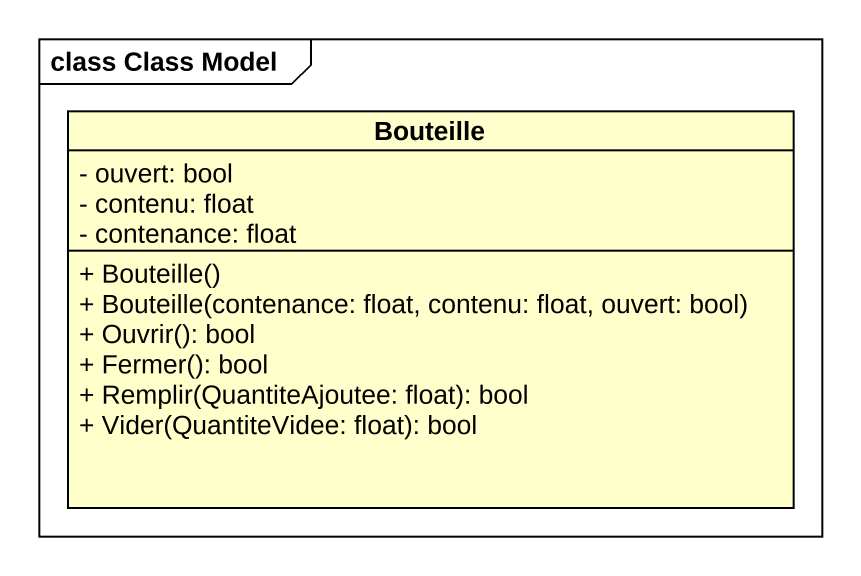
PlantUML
@startuml
mainframe class Class Model
hide circle
hide empty members
skinparam classAttributeIconSize 0
class Bouteille {
  - ouvert: bool
  - contenu: float
  - contenance: float
  + Bouteille()
  + Bouteille(contenance: float, contenu: float, ouvert: bool)
  + Ouvrir(): bool
  + Fermer(): bool
  + Remplir(QuantiteAjoutee: float): bool
  + Vider(QuantiteVidee: float): bool
}
@enduml
